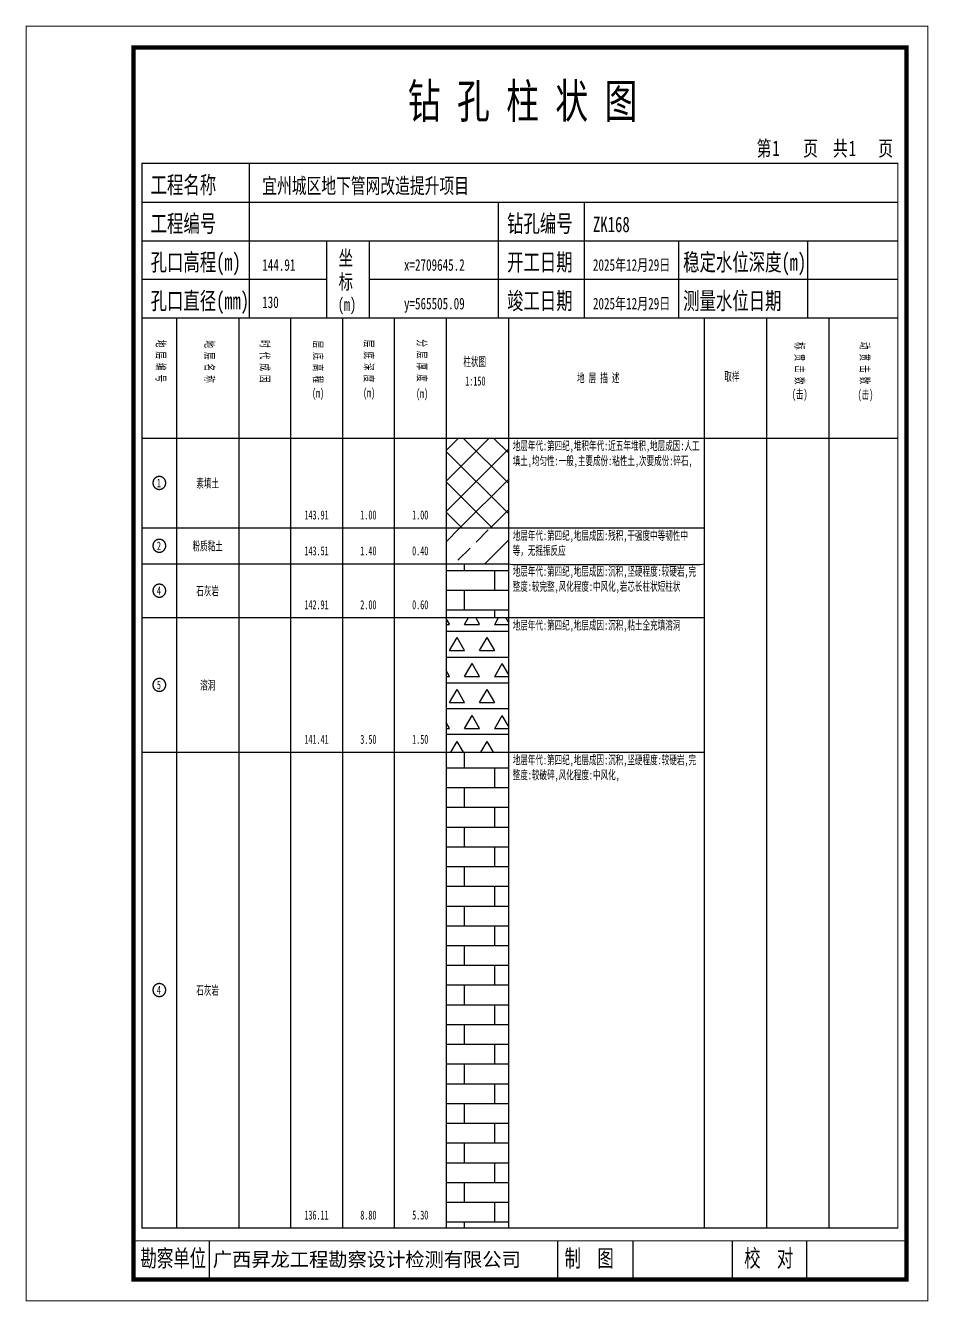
# Model space of a CAD drawing. Header units: millimetres. Extents: x 0 to 2711117, y 0 to 567555.
# Drawn here: x 39860.8 to 40071, y -0.1 to 297.1 of the extents above; entities that cross this region are included whole.
import ezdxf
from ezdxf.enums import TextEntityAlignment as Align

# ---------------------------------------------------------------- set-up
doc = ezdxf.new("R2010")
doc.units = ezdxf.units.MM
doc.layers.add('GICAD_POU_TEXTS', color=7, linetype='Continuous')
doc.layers.add('勘察点图例', color=7, linetype='Continuous')
doc.styles.add('HEAD_FONT', font='simfang.ttf', dxfattribs={"width": 0.6})
doc.styles.add('HEAD_FONT2', font='simfang.ttf', dxfattribs={"width": 0.6})
doc.styles.add('HT', font='simhei.ttf')
doc.styles.add('LZ_FONT', font='simfang.ttf', dxfattribs={"width": 0.7, "height": 8})
doc.styles.add('成果图图块', font='simfang.ttf', dxfattribs={"height": 2.5})
doc.styles.add('成果图表体', font='simfang.ttf', dxfattribs={"width": 0.6, "height": 2.1})
pattern_1 = [(0, (0, 0), (0, 4.6), []), (90, (0, 0), (-7, 4.6), [4.6, -4.6])]

# ---------------------------------------------------------------- blocks, each defined once
blk = doc.blocks.new('ZK168')
for p, q in [((52, 229), (52, 265)), ((27, 256), (203, 256)), ((110, 229), (110, 256)), ((130, 229), (130, 256)), ((27, 247), (203, 247)), ((70, 229), (70, 247)), ((80, 229), (80, 247)), ((152, 229), (152, 247)), ((182, 229), (182, 247)), ((27, 238), (70, 238)), ((80, 238), (203, 238)), ((27, 229), (35.05, 229)), ((35.05, 229), (35.05, 17)), ((35.05, 229), (49.53, 229)), ((49.53, 229), (49.53, 17)), ((49.53, 229), (61.6, 229)), ((61.6, 229), (61.6, 17)), ((61.6, 229), (73.68, 229)), ((73.68, 229), (73.68, 17)), ((73.68, 229), (85.75, 229)), ((85.75, 229), (85.75, 17)), ((85.75, 229), (97.82, 229)), ((97.82, 229), (97.82, 17)), ((97.82, 229), (112.3, 229)), ((112.3, 229), (112.3, 17)), ((112.3, 229), (157.93, 229)), ((157.93, 229), (157.93, 17)), ((157.93, 229), (172.42, 229)), ((172.42, 229), (172.42, 17)), ((172.42, 229), (186.9, 229)), ((186.9, 229), (186.9, 17)), ((186.9, 229), (203, 229)), ((27, 201), (203, 201)), ((27, 17), (35.05, 17)), ((35.05, 17), (49.53, 17)), ((49.53, 17), (61.6, 17)), ((61.6, 17), (73.68, 17)), ((73.68, 17), (85.75, 17)), ((85.75, 17), (97.82, 17)), ((97.82, 17), (112.3, 17)), ((112.3, 17), (157.93, 17)), ((157.93, 17), (172.42, 17)), ((172.42, 17), (186.9, 17)), ((42.74, 4.95), (42.74, 13.95)), ((42.74, 4.95), (42.74, 13.95)), ((123.83, 4.95), (123.83, 13.95)), ((141.38, 4.95), (141.38, 13.95)), ((164.48, 4.95), (164.48, 13.95)), ((181.84, 4.95), (181.84, 13.95)), ((181.84, 4.95), (181.84, 13.95))]:
    blk.add_line(p, q)
for points, const_width in [([(0, 0), (210, 0), (210, 297), (0, 297)], 0.25), ([(25, 5), (205, 5), (205, 292), (25, 292)], 1), ([(27, 265), (203, 265), (203, 17), (27, 17)], 0.3)]:
    blk.add_lwpolyline(points, close=True, dxfattribs=dict(const_width=const_width))
at = {"const_width": 0.3}
for points in [[(27, 229), (203, 229)], [(25, 14), (205, 14)]]:
    blk.add_lwpolyline(points, dxfattribs=at)
at = {"style": 'LZ_FONT', "width": 0.7}
for s, height, p in [('钻 孔 柱 状 图', 8, (88.9, 275.54)), ('第', 3.6, (170.12, 266.7)), ('页', 3.6, (180.96, 266.7)), ('共', 3.6, (187.88, 266.7)), ('页', 3.6, (198.44, 266.7)), ('1', 3.6, (173.78, 266.75)), ('1', 3.6, (191.54, 266.7)), ('工程名称', 4, (29, 258)), ('宜州城区地下管网改造提升项目', 3.6, (55, 258)), ('工程编号', 4, (29, 249)), ('钻孔编号', 4, (112, 249)), ('ZK168', 3.6, (132, 249)), ('孔口高程(m)', 4, (29, 240)), ('坐', 3.5, (72.79, 241.24)), ('开工日期', 4, (112, 240)), ('稳定水位深度(m)', 4, (153, 240)), ('144.91', 2.7, (55, 240)), ('x=2709645.2', 2.7, (88, 240)), ('2025年12月29日', 2.7, (132, 240)), ('标', 3.5, (72.79, 235.7)), ('孔口直径(mm)', 4, (29, 231)), ('竣工日期', 4, (112, 231)), ('测量水位日期', 4, (153, 231)), ('130', 2.7, (54.98, 231.31)), ('(m) ', 3, (72.59, 230.65)), ('y=565505.09', 2.7, (88, 231)), ('2025年12月29日', 2.7, (132, 231)), ('勘察单位', 4, (26.65, 7.95)), ('制  图', 4, (125.4, 7.95)), ('校  对', 4, (167.22, 7.95))]:
    blk.add_text(s, height=height, dxfattribs=at).set_placement(p)
at = {"style": 'HT'}
blk.add_text('广西昇龙工程勘察设计检测有限公司', height=3.2865, dxfattribs=at).set_placement((43.48, 8.02))
at = {"char_height": 2.1, "width": 22.806, "attachment_point": 1, "rotation": 270, "style": 'HEAD_FONT'}
for s, insert in [('地 层 编 号', (32.46, 223.92)), ('地 层 名 称', (43.79, 223.76)), ('时 代 成 因', (56.67, 223.83)), ('层 底 高 程', (69.07, 223.71)), ('层 底 深 度', (80.9, 223.91)), ('分 层 厚 度', (93.26, 224.01)), ('标 贯 击 数', (181.21, 223.37)), ('动 贯 击 数', (196.38, 223.43))]:
    blk.add_mtext(s, dxfattribs=dict(at, insert=insert))
at = {"char_height": 2.1, "attachment_point": 1}
for s, insert, width, style in [('柱状图', (101.82, 219.87), 7.855, 'HEAD_FONT2'), ('1:150', (102.26, 215.36), 6.9223, 'HEAD_FONT2'), ('地 层 描 述', (128.29, 216.11), 22.0781, 'HEAD_FONT2'), ('取样', (162.58, 216.44), 7.855, 'HEAD_FONT2'), ('(m)', (66.58, 212.56), 4.7944, 'HEAD_FONT'), ('(m)', (78.47, 212.61), 4.7944, 'HEAD_FONT'), ('(m)', (90.81, 212.43), 4.7944, 'HEAD_FONT'), ('(击)', (178.33, 212.31), 7.855, 'HEAD_FONT2'), ('(击)', (193.64, 212.22), 7.855, 'HEAD_FONT2')]:
    blk.add_mtext(s, dxfattribs=dict(at, insert=insert, width=width, style=style))
blk = doc.blocks.new('ZK168_0')
at = {"color": 7}
blk.add_polyline3d([(-1.5, 0.02, 0), (-1.5, -0.06, 0), (-1.49, -0.13, 0), (-1.48, -0.2, 0), (-1.47, -0.28, 0), (-1.46, -0.35, 0), (-1.44, -0.42, 0), (-1.41, -0.49, 0), (-1.39, -0.56, 0), (-1.36, -0.63, 0), (-1.32, -0.69, 0), (-1.29, -0.76, 0), (-1.25, -0.82, 0), (-1.2, -0.88, 0), (-1.16, -0.94, 0), (-1.11, -0.99, 0), (-1.06, -1.04, 0), (-1.01, -1.1, 0), (-0.95, -1.14, 0), (-0.89, -1.19, 0), (-0.83, -1.23, 0), (-0.77, -1.27, 0), (-0.71, -1.31, 0), (-0.64, -1.34, 0), (-0.57, -1.37, 0), (-0.51, -1.4, 0), (-0.44, -1.42, 0), (-0.36, -1.44, 0), (-0.29, -1.46, 0), (-0.22, -1.47, 0), (-0.15, -1.48, 0), (-0.07, -1.48, 0), (0, -1.48, 0), (0.07, -1.48, 0), (0.15, -1.48, 0), (0.22, -1.47, 0), (0.29, -1.46, 0), (0.36, -1.44, 0), (0.44, -1.42, 0), (0.51, -1.4, 0), (0.57, -1.37, 0), (0.64, -1.34, 0), (0.71, -1.31, 0), (0.77, -1.27, 0), (0.83, -1.23, 0), (0.89, -1.19, 0), (0.95, -1.14, 0), (1.01, -1.1, 0), (1.06, -1.04, 0), (1.11, -0.99, 0), (1.16, -0.94, 0), (1.2, -0.88, 0), (1.25, -0.82, 0), (1.29, -0.76, 0), (1.32, -0.69, 0), (1.36, -0.63, 0), (1.39, -0.56, 0), (1.41, -0.49, 0), (1.44, -0.42, 0), (1.46, -0.35, 0), (1.47, -0.28, 0), (1.48, -0.2, 0), (1.49, -0.13, 0), (1.5, -0.06, 0), (1.5, 0.02, 0), (1.5, 0.09, 0), (1.49, 0.16, 0), (1.48, 0.24, 0), (1.47, 0.31, 0), (1.46, 0.38, 0), (1.44, 0.45, 0), (1.41, 0.52, 0), (1.39, 0.59, 0), (1.36, 0.66, 0), (1.32, 0.72, 0), (1.29, 0.79, 0), (1.25, 0.85, 0), (1.2, 0.91, 0), (1.16, 0.97, 0), (1.11, 1.02, 0), (1.06, 1.08, 0), (1.01, 1.13, 0), (0.95, 1.18, 0), (0.89, 1.22, 0), (0.83, 1.26, 0), (0.77, 1.3, 0), (0.71, 1.34, 0), (0.64, 1.37, 0), (0.57, 1.4, 0), (0.51, 1.43, 0), (0.44, 1.45, 0), (0.36, 1.47, 0), (0.29, 1.49, 0), (0.22, 1.5, 0), (0.15, 1.51, 0), (0.07, 1.51, 0), (0, 1.52, 0), (-0.07, 1.51, 0), (-0.15, 1.51, 0), (-0.22, 1.5, 0), (-0.29, 1.49, 0), (-0.36, 1.47, 0), (-0.44, 1.45, 0), (-0.51, 1.43, 0), (-0.57, 1.4, 0), (-0.64, 1.37, 0), (-0.71, 1.34, 0), (-0.77, 1.3, 0), (-0.83, 1.26, 0), (-0.89, 1.22, 0), (-0.95, 1.18, 0), (-1.01, 1.13, 0), (-1.06, 1.08, 0), (-1.11, 1.02, 0), (-1.16, 0.97, 0), (-1.2, 0.91, 0), (-1.25, 0.85, 0), (-1.29, 0.79, 0), (-1.32, 0.72, 0), (-1.36, 0.66, 0), (-1.39, 0.59, 0), (-1.41, 0.52, 0), (-1.44, 0.45, 0), (-1.46, 0.38, 0), (-1.47, 0.31, 0), (-1.48, 0.24, 0), (-1.49, 0.16, 0), (-1.5, 0.09, 0), (-1.5, 0.02, 0)], dxfattribs=at)
at = {"layer": 'GICAD_POU_TEXTS', "color": 7, "style": '成果图图块', "width": 0.7}
blk.add_text('1', height=2, dxfattribs=at).set_placement((-0.09, -0.99), align=Align.CENTER)
blk = doc.blocks.new('ZK168_1')
at = {"color": 7}
blk.add_polyline3d([(-1.5, 0.02, 0), (-1.5, -0.06, 0), (-1.49, -0.13, 0), (-1.48, -0.2, 0), (-1.47, -0.28, 0), (-1.46, -0.35, 0), (-1.44, -0.42, 0), (-1.41, -0.49, 0), (-1.39, -0.56, 0), (-1.36, -0.63, 0), (-1.32, -0.69, 0), (-1.29, -0.76, 0), (-1.25, -0.82, 0), (-1.2, -0.88, 0), (-1.16, -0.94, 0), (-1.11, -0.99, 0), (-1.06, -1.04, 0), (-1.01, -1.1, 0), (-0.95, -1.14, 0), (-0.89, -1.19, 0), (-0.83, -1.23, 0), (-0.77, -1.27, 0), (-0.71, -1.31, 0), (-0.64, -1.34, 0), (-0.57, -1.37, 0), (-0.51, -1.4, 0), (-0.44, -1.42, 0), (-0.36, -1.44, 0), (-0.29, -1.46, 0), (-0.22, -1.47, 0), (-0.15, -1.48, 0), (-0.07, -1.48, 0), (0, -1.48, 0), (0.07, -1.48, 0), (0.15, -1.48, 0), (0.22, -1.47, 0), (0.29, -1.46, 0), (0.36, -1.44, 0), (0.44, -1.42, 0), (0.51, -1.4, 0), (0.57, -1.37, 0), (0.64, -1.34, 0), (0.71, -1.31, 0), (0.77, -1.27, 0), (0.83, -1.23, 0), (0.89, -1.19, 0), (0.95, -1.14, 0), (1.01, -1.1, 0), (1.06, -1.04, 0), (1.11, -0.99, 0), (1.16, -0.94, 0), (1.2, -0.88, 0), (1.25, -0.82, 0), (1.29, -0.76, 0), (1.32, -0.69, 0), (1.36, -0.63, 0), (1.39, -0.56, 0), (1.41, -0.49, 0), (1.44, -0.42, 0), (1.46, -0.35, 0), (1.47, -0.28, 0), (1.48, -0.2, 0), (1.49, -0.13, 0), (1.5, -0.06, 0), (1.5, 0.02, 0), (1.5, 0.09, 0), (1.49, 0.16, 0), (1.48, 0.24, 0), (1.47, 0.31, 0), (1.46, 0.38, 0), (1.44, 0.45, 0), (1.41, 0.52, 0), (1.39, 0.59, 0), (1.36, 0.66, 0), (1.32, 0.72, 0), (1.29, 0.79, 0), (1.25, 0.85, 0), (1.2, 0.91, 0), (1.16, 0.97, 0), (1.11, 1.02, 0), (1.06, 1.08, 0), (1.01, 1.13, 0), (0.95, 1.18, 0), (0.89, 1.22, 0), (0.83, 1.26, 0), (0.77, 1.3, 0), (0.71, 1.34, 0), (0.64, 1.37, 0), (0.57, 1.4, 0), (0.51, 1.43, 0), (0.44, 1.45, 0), (0.36, 1.47, 0), (0.29, 1.49, 0), (0.22, 1.5, 0), (0.15, 1.51, 0), (0.07, 1.51, 0), (0, 1.52, 0), (-0.07, 1.51, 0), (-0.15, 1.51, 0), (-0.22, 1.5, 0), (-0.29, 1.49, 0), (-0.36, 1.47, 0), (-0.44, 1.45, 0), (-0.51, 1.43, 0), (-0.57, 1.4, 0), (-0.64, 1.37, 0), (-0.71, 1.34, 0), (-0.77, 1.3, 0), (-0.83, 1.26, 0), (-0.89, 1.22, 0), (-0.95, 1.18, 0), (-1.01, 1.13, 0), (-1.06, 1.08, 0), (-1.11, 1.02, 0), (-1.16, 0.97, 0), (-1.2, 0.91, 0), (-1.25, 0.85, 0), (-1.29, 0.79, 0), (-1.32, 0.72, 0), (-1.36, 0.66, 0), (-1.39, 0.59, 0), (-1.41, 0.52, 0), (-1.44, 0.45, 0), (-1.46, 0.38, 0), (-1.47, 0.31, 0), (-1.48, 0.24, 0), (-1.49, 0.16, 0), (-1.5, 0.09, 0), (-1.5, 0.02, 0)], dxfattribs=at)
at = {"layer": 'GICAD_POU_TEXTS', "color": 7, "style": '成果图图块', "width": 0.7}
blk.add_text('2', height=2, dxfattribs=at).set_placement((-0.09, -0.99), align=Align.CENTER)
blk = doc.blocks.new('ZK168_2')
at = {"color": 7}
blk.add_polyline3d([(-1.5, 0.02, 0), (-1.5, -0.06, 0), (-1.49, -0.13, 0), (-1.48, -0.2, 0), (-1.47, -0.28, 0), (-1.46, -0.35, 0), (-1.44, -0.42, 0), (-1.41, -0.49, 0), (-1.39, -0.56, 0), (-1.36, -0.63, 0), (-1.32, -0.69, 0), (-1.29, -0.76, 0), (-1.25, -0.82, 0), (-1.2, -0.88, 0), (-1.16, -0.94, 0), (-1.11, -0.99, 0), (-1.06, -1.04, 0), (-1.01, -1.1, 0), (-0.95, -1.14, 0), (-0.89, -1.19, 0), (-0.83, -1.23, 0), (-0.77, -1.27, 0), (-0.71, -1.31, 0), (-0.64, -1.34, 0), (-0.57, -1.37, 0), (-0.51, -1.4, 0), (-0.44, -1.42, 0), (-0.36, -1.44, 0), (-0.29, -1.46, 0), (-0.22, -1.47, 0), (-0.15, -1.48, 0), (-0.07, -1.48, 0), (0, -1.48, 0), (0.07, -1.48, 0), (0.15, -1.48, 0), (0.22, -1.47, 0), (0.29, -1.46, 0), (0.36, -1.44, 0), (0.44, -1.42, 0), (0.51, -1.4, 0), (0.57, -1.37, 0), (0.64, -1.34, 0), (0.71, -1.31, 0), (0.77, -1.27, 0), (0.83, -1.23, 0), (0.89, -1.19, 0), (0.95, -1.14, 0), (1.01, -1.1, 0), (1.06, -1.04, 0), (1.11, -0.99, 0), (1.16, -0.94, 0), (1.2, -0.88, 0), (1.25, -0.82, 0), (1.29, -0.76, 0), (1.32, -0.69, 0), (1.36, -0.63, 0), (1.39, -0.56, 0), (1.41, -0.49, 0), (1.44, -0.42, 0), (1.46, -0.35, 0), (1.47, -0.28, 0), (1.48, -0.2, 0), (1.49, -0.13, 0), (1.5, -0.06, 0), (1.5, 0.02, 0), (1.5, 0.09, 0), (1.49, 0.16, 0), (1.48, 0.24, 0), (1.47, 0.31, 0), (1.46, 0.38, 0), (1.44, 0.45, 0), (1.41, 0.52, 0), (1.39, 0.59, 0), (1.36, 0.66, 0), (1.32, 0.72, 0), (1.29, 0.79, 0), (1.25, 0.85, 0), (1.2, 0.91, 0), (1.16, 0.97, 0), (1.11, 1.02, 0), (1.06, 1.08, 0), (1.01, 1.13, 0), (0.95, 1.18, 0), (0.89, 1.22, 0), (0.83, 1.26, 0), (0.77, 1.3, 0), (0.71, 1.34, 0), (0.64, 1.37, 0), (0.57, 1.4, 0), (0.51, 1.43, 0), (0.44, 1.45, 0), (0.36, 1.47, 0), (0.29, 1.49, 0), (0.22, 1.5, 0), (0.15, 1.51, 0), (0.07, 1.51, 0), (0, 1.52, 0), (-0.07, 1.51, 0), (-0.15, 1.51, 0), (-0.22, 1.5, 0), (-0.29, 1.49, 0), (-0.36, 1.47, 0), (-0.44, 1.45, 0), (-0.51, 1.43, 0), (-0.57, 1.4, 0), (-0.64, 1.37, 0), (-0.71, 1.34, 0), (-0.77, 1.3, 0), (-0.83, 1.26, 0), (-0.89, 1.22, 0), (-0.95, 1.18, 0), (-1.01, 1.13, 0), (-1.06, 1.08, 0), (-1.11, 1.02, 0), (-1.16, 0.97, 0), (-1.2, 0.91, 0), (-1.25, 0.85, 0), (-1.29, 0.79, 0), (-1.32, 0.72, 0), (-1.36, 0.66, 0), (-1.39, 0.59, 0), (-1.41, 0.52, 0), (-1.44, 0.45, 0), (-1.46, 0.38, 0), (-1.47, 0.31, 0), (-1.48, 0.24, 0), (-1.49, 0.16, 0), (-1.5, 0.09, 0), (-1.5, 0.02, 0)], dxfattribs=at)
at = {"layer": 'GICAD_POU_TEXTS', "color": 7, "style": '成果图图块', "width": 0.7}
blk.add_text('4', height=2, dxfattribs=at).set_placement((-0.09, -0.99), align=Align.CENTER)
blk = doc.blocks.new('ZK168_3')
at = {"color": 7}
blk.add_polyline3d([(-1.5, 0.02, 0), (-1.5, -0.06, 0), (-1.49, -0.13, 0), (-1.48, -0.2, 0), (-1.47, -0.28, 0), (-1.46, -0.35, 0), (-1.44, -0.42, 0), (-1.41, -0.49, 0), (-1.39, -0.56, 0), (-1.36, -0.63, 0), (-1.32, -0.69, 0), (-1.29, -0.76, 0), (-1.25, -0.82, 0), (-1.2, -0.88, 0), (-1.16, -0.94, 0), (-1.11, -0.99, 0), (-1.06, -1.04, 0), (-1.01, -1.1, 0), (-0.95, -1.14, 0), (-0.89, -1.19, 0), (-0.83, -1.23, 0), (-0.77, -1.27, 0), (-0.71, -1.31, 0), (-0.64, -1.34, 0), (-0.57, -1.37, 0), (-0.51, -1.4, 0), (-0.44, -1.42, 0), (-0.36, -1.44, 0), (-0.29, -1.46, 0), (-0.22, -1.47, 0), (-0.15, -1.48, 0), (-0.07, -1.48, 0), (0, -1.48, 0), (0.07, -1.48, 0), (0.15, -1.48, 0), (0.22, -1.47, 0), (0.29, -1.46, 0), (0.36, -1.44, 0), (0.44, -1.42, 0), (0.51, -1.4, 0), (0.57, -1.37, 0), (0.64, -1.34, 0), (0.71, -1.31, 0), (0.77, -1.27, 0), (0.83, -1.23, 0), (0.89, -1.19, 0), (0.95, -1.14, 0), (1.01, -1.1, 0), (1.06, -1.04, 0), (1.11, -0.99, 0), (1.16, -0.94, 0), (1.2, -0.88, 0), (1.25, -0.82, 0), (1.29, -0.76, 0), (1.32, -0.69, 0), (1.36, -0.63, 0), (1.39, -0.56, 0), (1.41, -0.49, 0), (1.44, -0.42, 0), (1.46, -0.35, 0), (1.47, -0.28, 0), (1.48, -0.2, 0), (1.49, -0.13, 0), (1.5, -0.06, 0), (1.5, 0.02, 0), (1.5, 0.09, 0), (1.49, 0.16, 0), (1.48, 0.24, 0), (1.47, 0.31, 0), (1.46, 0.38, 0), (1.44, 0.45, 0), (1.41, 0.52, 0), (1.39, 0.59, 0), (1.36, 0.66, 0), (1.32, 0.72, 0), (1.29, 0.79, 0), (1.25, 0.85, 0), (1.2, 0.91, 0), (1.16, 0.97, 0), (1.11, 1.02, 0), (1.06, 1.08, 0), (1.01, 1.13, 0), (0.95, 1.18, 0), (0.89, 1.22, 0), (0.83, 1.26, 0), (0.77, 1.3, 0), (0.71, 1.34, 0), (0.64, 1.37, 0), (0.57, 1.4, 0), (0.51, 1.43, 0), (0.44, 1.45, 0), (0.36, 1.47, 0), (0.29, 1.49, 0), (0.22, 1.5, 0), (0.15, 1.51, 0), (0.07, 1.51, 0), (0, 1.52, 0), (-0.07, 1.51, 0), (-0.15, 1.51, 0), (-0.22, 1.5, 0), (-0.29, 1.49, 0), (-0.36, 1.47, 0), (-0.44, 1.45, 0), (-0.51, 1.43, 0), (-0.57, 1.4, 0), (-0.64, 1.37, 0), (-0.71, 1.34, 0), (-0.77, 1.3, 0), (-0.83, 1.26, 0), (-0.89, 1.22, 0), (-0.95, 1.18, 0), (-1.01, 1.13, 0), (-1.06, 1.08, 0), (-1.11, 1.02, 0), (-1.16, 0.97, 0), (-1.2, 0.91, 0), (-1.25, 0.85, 0), (-1.29, 0.79, 0), (-1.32, 0.72, 0), (-1.36, 0.66, 0), (-1.39, 0.59, 0), (-1.41, 0.52, 0), (-1.44, 0.45, 0), (-1.46, 0.38, 0), (-1.47, 0.31, 0), (-1.48, 0.24, 0), (-1.49, 0.16, 0), (-1.5, 0.09, 0), (-1.5, 0.02, 0)], dxfattribs=at)
at = {"layer": 'GICAD_POU_TEXTS', "color": 7, "style": '成果图图块', "width": 0.7}
blk.add_text('5', height=2, dxfattribs=at).set_placement((-0.09, -0.99), align=Align.CENTER)
blk = doc.blocks.new('ZK168_4')
at = {"color": 7}
blk.add_polyline3d([(-1.5, 0.02, 0), (-1.5, -0.06, 0), (-1.49, -0.13, 0), (-1.48, -0.2, 0), (-1.47, -0.28, 0), (-1.46, -0.35, 0), (-1.44, -0.42, 0), (-1.41, -0.49, 0), (-1.39, -0.56, 0), (-1.36, -0.63, 0), (-1.32, -0.69, 0), (-1.29, -0.76, 0), (-1.25, -0.82, 0), (-1.2, -0.88, 0), (-1.16, -0.94, 0), (-1.11, -0.99, 0), (-1.06, -1.04, 0), (-1.01, -1.1, 0), (-0.95, -1.14, 0), (-0.89, -1.19, 0), (-0.83, -1.23, 0), (-0.77, -1.27, 0), (-0.71, -1.31, 0), (-0.64, -1.34, 0), (-0.57, -1.37, 0), (-0.51, -1.4, 0), (-0.44, -1.42, 0), (-0.36, -1.44, 0), (-0.29, -1.46, 0), (-0.22, -1.47, 0), (-0.15, -1.48, 0), (-0.07, -1.48, 0), (0, -1.48, 0), (0.07, -1.48, 0), (0.15, -1.48, 0), (0.22, -1.47, 0), (0.29, -1.46, 0), (0.36, -1.44, 0), (0.44, -1.42, 0), (0.51, -1.4, 0), (0.57, -1.37, 0), (0.64, -1.34, 0), (0.71, -1.31, 0), (0.77, -1.27, 0), (0.83, -1.23, 0), (0.89, -1.19, 0), (0.95, -1.14, 0), (1.01, -1.1, 0), (1.06, -1.04, 0), (1.11, -0.99, 0), (1.16, -0.94, 0), (1.2, -0.88, 0), (1.25, -0.82, 0), (1.29, -0.76, 0), (1.32, -0.69, 0), (1.36, -0.63, 0), (1.39, -0.56, 0), (1.41, -0.49, 0), (1.44, -0.42, 0), (1.46, -0.35, 0), (1.47, -0.28, 0), (1.48, -0.2, 0), (1.49, -0.13, 0), (1.5, -0.06, 0), (1.5, 0.02, 0), (1.5, 0.09, 0), (1.49, 0.16, 0), (1.48, 0.24, 0), (1.47, 0.31, 0), (1.46, 0.38, 0), (1.44, 0.45, 0), (1.41, 0.52, 0), (1.39, 0.59, 0), (1.36, 0.66, 0), (1.32, 0.72, 0), (1.29, 0.79, 0), (1.25, 0.85, 0), (1.2, 0.91, 0), (1.16, 0.97, 0), (1.11, 1.02, 0), (1.06, 1.08, 0), (1.01, 1.13, 0), (0.95, 1.18, 0), (0.89, 1.22, 0), (0.83, 1.26, 0), (0.77, 1.3, 0), (0.71, 1.34, 0), (0.64, 1.37, 0), (0.57, 1.4, 0), (0.51, 1.43, 0), (0.44, 1.45, 0), (0.36, 1.47, 0), (0.29, 1.49, 0), (0.22, 1.5, 0), (0.15, 1.51, 0), (0.07, 1.51, 0), (0, 1.52, 0), (-0.07, 1.51, 0), (-0.15, 1.51, 0), (-0.22, 1.5, 0), (-0.29, 1.49, 0), (-0.36, 1.47, 0), (-0.44, 1.45, 0), (-0.51, 1.43, 0), (-0.57, 1.4, 0), (-0.64, 1.37, 0), (-0.71, 1.34, 0), (-0.77, 1.3, 0), (-0.83, 1.26, 0), (-0.89, 1.22, 0), (-0.95, 1.18, 0), (-1.01, 1.13, 0), (-1.06, 1.08, 0), (-1.11, 1.02, 0), (-1.16, 0.97, 0), (-1.2, 0.91, 0), (-1.25, 0.85, 0), (-1.29, 0.79, 0), (-1.32, 0.72, 0), (-1.36, 0.66, 0), (-1.39, 0.59, 0), (-1.41, 0.52, 0), (-1.44, 0.45, 0), (-1.46, 0.38, 0), (-1.47, 0.31, 0), (-1.48, 0.24, 0), (-1.49, 0.16, 0), (-1.5, 0.09, 0), (-1.5, 0.02, 0)], dxfattribs=at)
at = {"layer": 'GICAD_POU_TEXTS', "color": 7, "style": '成果图图块', "width": 0.7}
blk.add_text('4', height=2, dxfattribs=at).set_placement((-0.09, -0.99), align=Align.CENTER)

msp = doc.modelspace()

# ---------------------------------------------------------------- hatches: boundary and pattern name
at = {"layer": '勘察点图例'}
h = msp.add_hatch(dxfattribs=at)
h.set_pattern_fill('GKSTT', color=256, scale=0.5, style=0, pattern_type=2)
h.set_pattern_definition([(45, (0, 0), (-3.5355339, 3.5355339), []), (135, (0, 0), (-3.5355339, -3.5355339), [])])
h.paths.add_polyline_path([(39958.7, 180.09), (39973.19, 180.09), (39973.19, 201), (39958.7, 201)])
h = msp.add_hatch(dxfattribs=at)
h.set_pattern_fill('GKFZNT', color=256, scale=0.5, style=0, pattern_type=2)
h.set_pattern_definition([(45, (0, 0), (-7.0710678, 7.0710678), []), (45, (7.071, 0), (-7.0710678, 7.0710678), [4, -2])])
h.paths.add_polyline_path([(39958.7, 171.73), (39973.19, 171.73), (39973.19, 180.09), (39958.7, 180.09)])
h = msp.add_hatch(dxfattribs=at)
h.set_pattern_fill('GKSHY', color=256, scale=0.5, style=0, pattern_type=2)
h.set_pattern_definition(pattern_1)
h.paths.add_polyline_path([(39958.7, 159.18), (39973.19, 159.18), (39973.19, 171.73), (39958.7, 171.73)])
h = msp.add_hatch(dxfattribs=at)
h.set_pattern_fill('RDSYS', color=256, scale=0.5, style=0, pattern_type=2)
h.set_pattern_definition([(0, (0, 0), (3.499999, 6.062178), [3.499999, -3.499999]), (60, (0, 0), (-6.99999965, 9.5e-07), [3.499999, -3.499999]), (120, (3.5, 0), (-6.99999965, -9.5e-07), [3.499999, -3.499999]), (0, (0, 0), (0, 6), [])])
h.paths.add_polyline_path([(39958.7, 127.82), (39973.19, 127.82), (39973.19, 159.18), (39958.7, 159.18)])
h = msp.add_hatch(dxfattribs=at)
h.set_pattern_fill('GKSHY', color=256, scale=0.5, style=0, pattern_type=2)
h.set_pattern_definition(pattern_1)
h.paths.add_polyline_path([(39958.7, 17), (39973.19, 17), (39973.19, 127.82), (39958.7, 127.82)])

# ---------------------------------------------------------------- linework, layer by layer
for p, q in [((39887.88, 180.09), (39973.19, 180.09)), ((39973.19, 180.09), (40018.82, 180.09)), ((39887.88, 171.73), (39973.19, 171.73)), ((39973.19, 171.73), (39974.19, 171.58)), ((39974.19, 171.58), (40017.82, 171.58)), ((40017.82, 171.58), (40018.82, 171.73)), ((39887.88, 159.18), (39973.19, 159.18)), ((39973.19, 159.18), (40018.82, 159.18)), ((39887.88, 127.82), (39973.19, 127.82)), ((39973.19, 127.82), (40018.82, 127.82)), ((39887.88, 17), (39973.19, 17)), ((39973.19, 17), (40018.82, 17))]:
    msp.add_line(p, q, dxfattribs=at)

# ---------------------------------------------------------------- block references
for name, p in [('ZK168', (39860.88, 0)), ('ZK168_0', (39891.91, 190.55)), ('ZK168_1', (39891.91, 175.91)), ('ZK168_2', (39891.91, 165.45)), ('ZK168_3', (39891.91, 143.5)), ('ZK168_4', (39891.91, 72.41))]:
    msp.add_blockref(name, p, dxfattribs=at)

# ---------------------------------------------------------------- texts
at = {"layer": '勘察点图例', "style": '成果图表体', "width": 0.6}
for s, p in [('素填土', (39903.17, 190.55)), ('143.91', (39928.52, 183.09)), ('1.00', (39940.59, 183.09)), ('1.00', (39952.67, 183.09)), ('粉质黏土', (39903.17, 175.91)), ('143.51', (39928.52, 174.73)), ('1.40', (39940.59, 174.73)), ('0.40', (39952.67, 174.73)), ('石灰岩', (39903.17, 165.45)), ('142.91', (39928.52, 162.18)), ('2.00', (39940.59, 162.18)), ('0.60', (39952.67, 162.18)), ('溶洞', (39903.17, 143.5)), ('141.41', (39928.52, 130.82)), ('3.50', (39940.59, 130.82)), ('1.50', (39952.67, 130.82)), ('石灰岩', (39903.17, 72.41)), ('136.11', (39928.52, 20)), ('8.80', (39940.59, 20)), ('5.30', (39952.67, 20))]:
    msp.add_text(s, height=2.1, dxfattribs=at).set_placement(p, align=Align.MIDDLE)
at = {"layer": '勘察点图例', "char_height": 2.1, "width": 43.6296, "attachment_point": 1, "style": '成果图表体'}
for s, insert in [('地层年代:第四纪,堆积年代:近五年堆积,地层成因:人工填土,均匀性:一般,主要成份:粘性土,次要成份:碎石,', (39974.19, 200.3)), ('地层年代:第四纪,地层成因:残积,干强度中等韧性中等，无摇振反应', (39974.19, 179.39)), ('地层年代:第四纪,地层成因:沉积,坚硬程度:较硬岩,完整度:较完整,风化程度:中风化,岩芯长柱状短柱状', (39974.19, 171.03)), ('地层年代:第四纪,地层成因:沉积,粘土全充填溶洞', (39974.19, 158.48)), ('地层年代:第四纪,地层成因:沉积,坚硬程度:较硬岩,完整度:较破碎,风化程度:中风化,', (39974.19, 127.12))]:
    msp.add_mtext(s, dxfattribs=dict(at, insert=insert))

doc.saveas('drawing.dxf')
